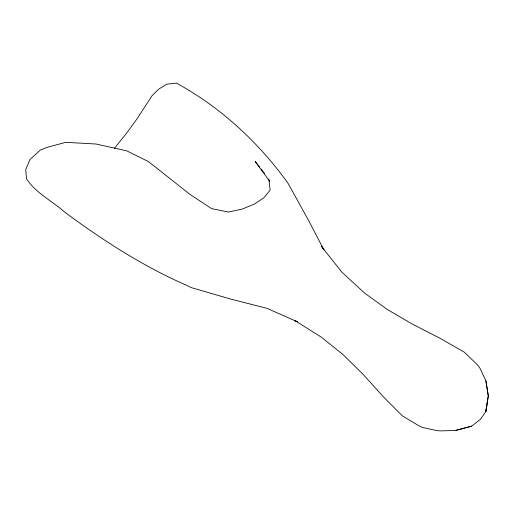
<?xml version="1.0" encoding="UTF-8"?>
<svg xmlns="http://www.w3.org/2000/svg" width="514" height="514" viewBox="0 0 514 514"><rect width="100%" height="100%" fill="white"/><g stroke="black" fill="none" stroke-linecap="round" stroke-linejoin="round"><path stroke-width="0.77" d="M486.816 405.289L485.826 411.553L480.487 419.276L471.73 426.132L455.577 430.462L441.674 430.873L437.356 430.726L422.521 427.481L418.704 425.669L402.25 415.787L383.213 396.66L363.057 374.314L343.23 354.763L321.301 337.133L294.843 320.543L297.278 321.7M487.066 403.728L488.3 395.902L485.897 380.829L480.037 368.365L477.686 365.056L464.2 352.109L440.016 338.276L412.067 323.942L387.286 309.479L364.349 292.89L341.894 272.182L321.591 246.591L323.923 249.868L308.246 219.799L287.956 183.19C258.626 142.384 220.66 107.201 176.405 83.127L166.664 84.18L158.53 89.275L152.003 95.777L137.328 118.387L127.851 131.52L114.416 148.373M487.69 400.464L485.826 411.553L488.3 395.902L485.897 380.829M455.577 430.462L471.73 426.132M297.169 321.668L267.023 308.342L231.037 299.154L191.439 287.673L184.918 284.576C141.967 265.609 102.459 240.057 64.79 212.198C52.242 200.929 35.787 193.213 26.516 178.673L25.7 169.626L29.973 159.558L40.291 150.069L47.076 147.377L65.76 142.327L96.041 144.016L126.656 150.814L148.45 161.582L189.73 194.208L211.595 208.62L228.479 212.031L241.991 209.134L254.276 204.167L264.003 197.672L270.146 190.148L268.828 178.833M259.621 167.166L255.175 161.473L269.734 181.358M261.106 169.067L264.562 173.494"/></g></svg>
